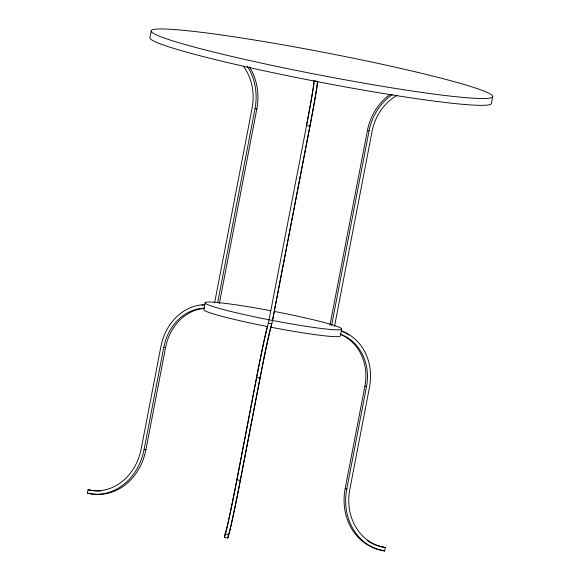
<?xml version="1.0" encoding="UTF-8"?>
<svg xmlns="http://www.w3.org/2000/svg" width="580" height="580" viewBox="0 0 580 580"><rect width="100%" height="100%" fill="white"/><g stroke="black" fill="none" stroke-linecap="round" stroke-linejoin="round"><path stroke-width="0.87" d="M151.329 30.573L150.01 37.388A173.913 11.527 10.9 0 0 314.026 81.019A173.913 11.527 10.9 0 0 491.34 103.733L492.652 96.918A173.913 11.527 10.9 0 0 242.418 38.106A173.913 11.527 10.9 0 0 230.898 56.217A173.913 11.527 10.9 0 0 492.652 96.918M204.45 308.415A48.698 41.426 -85.3 0 0 165.59 347.456L145.906 449.703A55.651 47.35 -85.3 0 1 89.168 493.363L87.348 493.21L88.008 489.803A52.178 44.392 -85.3 0 0 141.194 448.869L160.877 346.63A52.178 44.392 -85.3 0 1 205.008 304.688M87.348 493.21A55.651 47.35 -85.3 0 0 144.079 449.551L163.77 347.311A48.698 41.426 -85.3 0 1 204.436 308.176M205.161 302.673L203.848 309.488A69.564 4.611 10.9 0 0 267.677 326.598A48.698 1.269 -79 0 0 264.893 337.444M214.752 302.151L252.133 108.025A48.698 41.426 -85.3 0 0 243.593 66.453M217.667 302.666L255.019 108.706A52.178 44.392 -85.3 0 0 247.225 66.127M219.32 303.702L256.846 108.859A52.178 44.392 -85.3 0 0 249.48 66.954M271.636 325.286L271.157 327.272A48.698 1.269 -79 0 0 260.108 377.913L240.417 480.153A55.651 1.457 -79 0 1 227.788 538.03L224.38 537.363L225.033 533.955A52.178 1.363 -79 0 0 236.872 479.696L256.563 377.457A52.178 1.363 -79 0 1 268.402 323.198L306.595 125.324A52.178 1.363 -79 0 0 311.112 100.985M227.788 538.03L228.448 534.622A52.178 1.363 -79 0 0 240.287 480.363L259.978 378.124A52.178 1.363 -79 0 1 271.817 323.865L309.88 126.194A48.698 1.269 -79 0 0 317.369 81.439M272.658 319.942L310.01 125.99A52.178 1.363 -79 0 0 317.782 81.468M329.94 325.206L367.459 130.355A52.178 45.755 -72.1 0 1 390.311 94.322M331.535 325.721L369.054 130.87A52.178 45.755 -72.1 0 1 392.566 94.38M334.522 326.351L372.077 131.341A48.698 42.703 -72.1 0 1 397.394 95.2M341.685 329.215L340.373 336.03A69.564 4.611 10.9 0 1 270.338 327.113M341.468 330.912A52.178 45.755 -72.1 0 1 369.504 387.179L349.812 489.418A52.178 45.755 -72.1 0 0 385.309 547.592L384.649 551L383.061 550.485A55.651 48.8 -72.1 0 1 345.201 488.44L364.892 386.193A48.698 42.703 -72.1 0 0 340.214 334.254M384.649 551A55.651 48.8 -72.1 0 1 346.796 488.947L366.48 386.708A48.698 42.703 -72.1 0 0 340.315 334.189M255.019 108.706L256.846 108.859M163.77 347.311L165.59 347.456M144.079 449.551L145.906 449.703M88.008 489.803L89.828 489.955A52.178 44.392 -85.3 0 0 101.377 490.847M314.643 80.91L317.202 81.41M309.88 126.194L306.465 125.534A48.698 1.269 -79 0 0 313.794 80.75M268.402 323.198L271.817 323.865M256.563 377.457L259.978 378.124M236.872 479.696L240.287 480.363M225.033 533.955L228.448 534.622M367.459 130.355L369.054 130.87M364.892 386.193L366.48 386.708M345.201 488.44L346.796 488.947M385.309 547.592L383.713 547.078A52.178 45.755 -72.1 0 1 372.316 543.511M371.555 543.134A52.178 45.755 -72.1 0 1 367.118 540.487M341.475 331.013A52.178 45.755 -72.1 0 1 349.022 335.088M314.128 82.621A52.178 1.363 -79 0 1 313.628 85.992M313.512 86.761A52.178 1.363 -79 0 1 313.12 89.219M312.975 90.096A52.178 1.363 -79 0 1 311.25 100.188M264.712 338.249A48.698 1.269 -79 0 0 256.693 377.247L237.002 479.493A55.651 1.457 -79 0 1 228.955 519.027M228.767 519.912A55.651 1.457 -79 0 1 226.149 531.287M225.99 531.933A55.651 1.457 -79 0 1 225.62 533.397M225.286 534.644A55.651 1.457 -79 0 1 224.91 535.956M224.743 536.464A55.651 1.457 -79 0 1 224.38 537.363M201.847 305.225A52.178 44.392 -85.3 0 1 204.334 304.95M274.311 311.416A69.564 4.611 10.9 0 1 340.431 329.701A69.564 4.611 10.9 0 1 248.124 315.455A69.564 4.611 10.9 0 1 215.637 302.361M216.369 302.426A69.564 4.611 10.9 0 1 270.737 310.735"/></g></svg>
